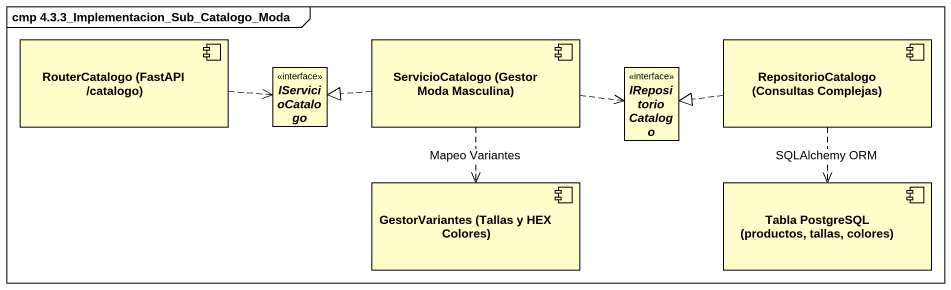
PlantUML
@startuml
mainframe cmp 4.3.3_Implementacion_Sub_Catalogo_Moda
allowmixing
hide circle
hide empty members
component "RouterCatalogo (FastAPI /catalogo)" as RouterCatalogo_FastAPI
component "ServicioCatalogo (Gestor Moda Masculina)" as ServicioCatalogo_Gestor
component "RepositorioCatalogo (Consultas Complejas)" as RepositorioCatalogo
interface IServicioCatalogo
interface IRepositorioCatalogo
component "GestorVariantes (Tallas y HEX Colores)" as GestorVariantes_Tallas_y
component "Tabla PostgreSQL (productos, tallas, colores)" as Tabla_PostgreSQL_productos
RouterCatalogo_FastAPI .right.> IServicioCatalogo
ServicioCatalogo_Gestor .left.|> IServicioCatalogo
ServicioCatalogo_Gestor .right.> IRepositorioCatalogo
ServicioCatalogo_Gestor ..> GestorVariantes_Tallas_y : Mapeo Variantes
RepositorioCatalogo .left.|> IRepositorioCatalogo
RepositorioCatalogo ..> Tabla_PostgreSQL_productos : SQLAlchemy ORM
@enduml
